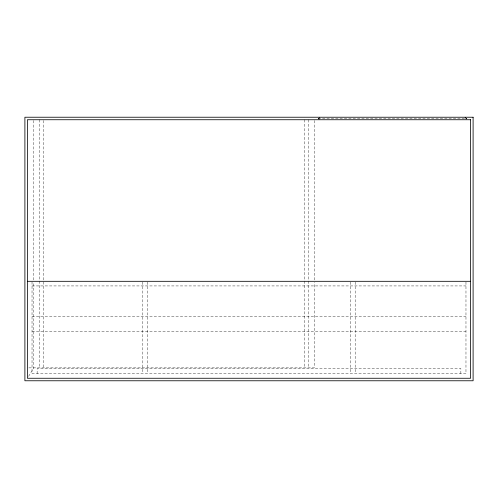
<?xml version="1.0" encoding="UTF-8"?>
<svg xmlns="http://www.w3.org/2000/svg" width="498" height="498" viewBox="0 0 498 498"><rect width="100%" height="100%" fill="white"/><g stroke="black" fill="none" stroke-linecap="round" stroke-linejoin="round"><path stroke-width="0.37" stroke-dasharray="2.49 1.87" d="M28.604 376.314L33.758 367.873L33.758 282.31M318.396 118.487L319.66 117.229M318.695 118.487L319.959 117.229M318.147 118.487L466.95 118.487M32.028 285.933L465.972 285.933M32.028 316.535L465.972 316.535M32.028 331.537L465.972 331.537M28.822 367.873L314.257 367.873L314.257 282.31M465.088 117.235L466.346 118.487L466.421 119.738M465.169 117.229L466.421 118.487M464.871 117.229L466.122 118.487L466.122 119.738M465.972 282.086L465.972 373.643L32.028 373.643L32.028 281.314M460.862 373.643L460.862 368.452L37.138 368.452L37.138 373.643M355.18 282.092L355.18 373.643M350.561 282.092L350.561 373.643M319.224 118.487L319.224 119.738M318.62 118.487L318.62 119.738M314.257 120.516L314.257 281.532M308.586 119.738L308.586 367.873M304.334 119.738L304.334 367.873M147.439 282.092L147.439 373.643M142.82 282.092L142.82 373.643M43.507 120.516L43.507 367.873M39.678 119.738L39.678 367.873M33.758 120.516L33.758 281.532"/><path stroke-width="0.75" d="M27.415 281.314L470.585 281.314M473.1 117.229L24.9 117.229L24.9 380.771L473.1 380.771L473.1 117.229M470.585 119.738L27.415 119.738L27.415 378.262L470.585 378.262L470.585 119.738"/></g></svg>
